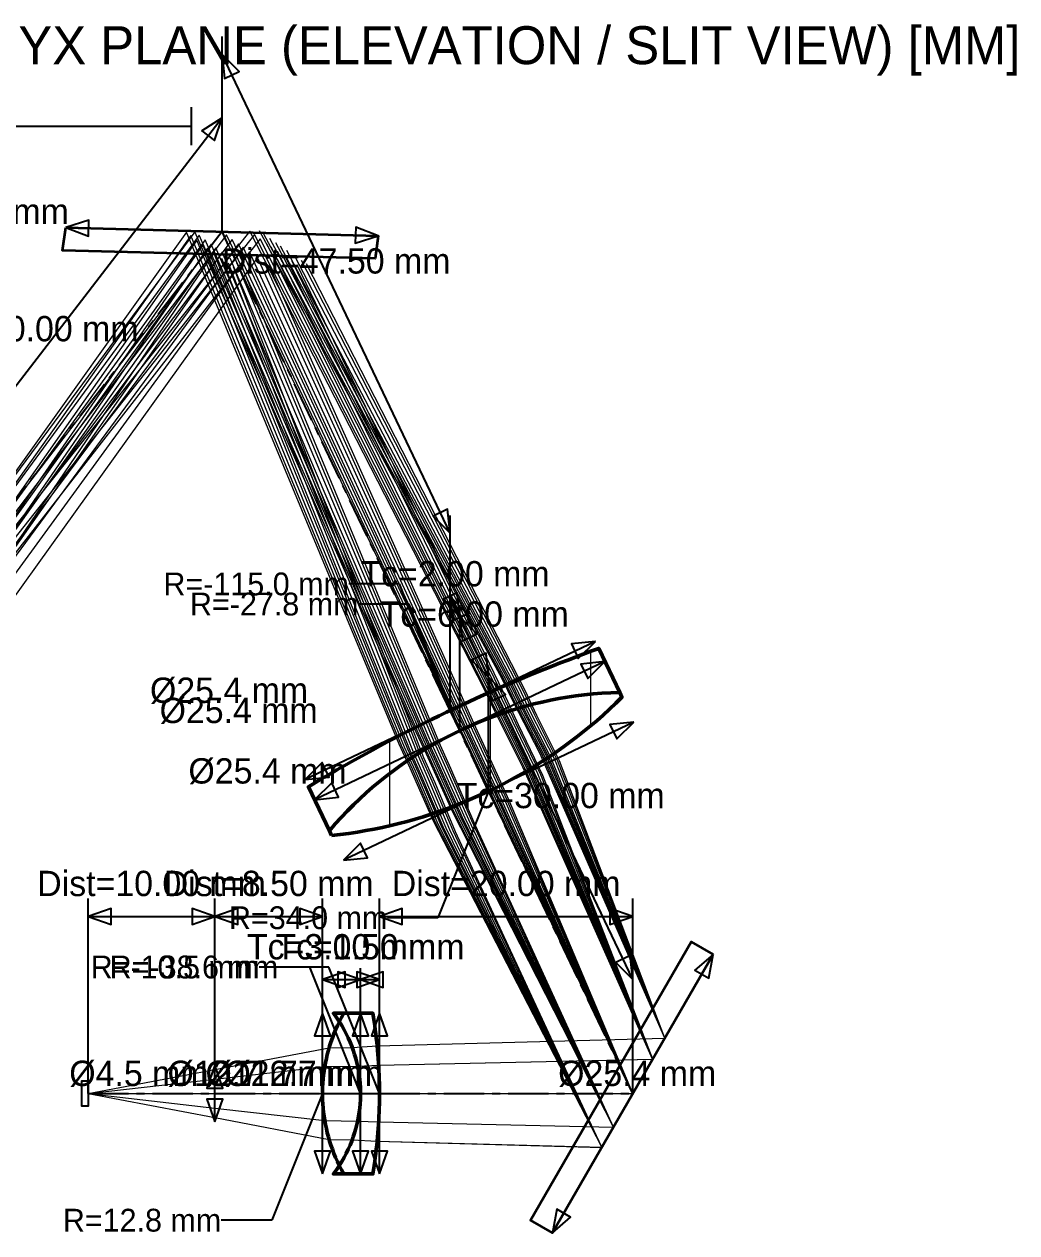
# Model space of a CAD drawing. Header units: metres. Extents: x -52 to 124, y -172 to 128.
# Drawn here: x -5.1 to 73.3, y -71 to 24.5 of the extents above; entities that cross this region are included whole.
import ezdxf
from ezdxf.enums import TextEntityAlignment as Align

# ---------------------------------------------------------------- set-up
doc = ezdxf.new("R2010")
doc.units = ezdxf.units.M
doc.linetypes.add('CENTER', pattern=[5.08, 3.175, -0.635, 0.635, -0.635])
for name, color, linetype, lineweight in [('ANNOTATIONS', 3, 'CONTINUOUS', 25), ('DIMENSIONS_LINEAR', 4, 'CONTINUOUS', 25), ('DIMENSIONS_RADIAL', 6, 'CONTINUOUS', 25), ('OPTICAL_AXIS', 1, 'CENTER', 25), ('OPTICS_COMPONENTS', 2, 'CONTINUOUS', 35), ('OPTICS_HATCH', 8, 'CONTINUOUS', 13), ('OPTICS_LENSES', 7, 'CONTINUOUS', 50), ('RAYS_785NM', 1, 'CONTINUOUS', 18), ('RAYS_850NM', 3, 'CONTINUOUS', 18), ('RAYS_900NM', 5, 'CONTINUOUS', 18)]:
    doc.layers.add(name, color=color, linetype=linetype, lineweight=lineweight)
doc.styles.add('OpenSansCondensed-Light', font='OpenSansCondensed-Light.ttf')
doc.dimstyles.new('EZDXF', dxfattribs={"dimtxt": 0.25, "dimasz": 0.175, "dimexe": 0.375, "dimexo": 0.125, "dimgap": 0.1, "dimtad": 1, "dimlfac": 100, "dimzin": 12, "dimdsep": 46, "dimtxsty": 'OpenSansCondensed-Light', "dimblk": 'ARCHTICK', "dimcen": 2.5, "dimazin": 3, "dimtfac": 0.5, "dimtmove": 2, "dimatfit": 3})

# ---------------------------------------------------------------- blocks, each defined once
blk = doc.blocks.new('_ARCHTICK')
at = {"color": 0, "linetype": 'BYBLOCK', "const_width": 0.15}
blk.add_lwpolyline([(-0.5, -0.5), (0.5, 0.5)], dxfattribs=at)

msp = doc.modelspace()

# ---------------------------------------------------------------- hatches: boundary and pattern name
at = {"layer": 'OPTICS_HATCH'}
h = msp.add_hatch(dxfattribs=at)
h.set_pattern_fill('ANSI31', scale=2.5, angle=45)
h.paths.add_polyline_path([(19.042, -39.237), (19.507, -38.699), (19.98, -38.178), (20.461, -37.673), (20.949, -37.183), (21.444, -36.708), (21.946, -36.248), (22.455, -35.802), (22.971, -35.37), (23.493, -34.951), (24.021, -34.546), (24.556, -34.154), (25.097, -33.775), (25.643, -33.409), (26.196, -33.055), (26.755, -32.714), (27.32, -32.385), (27.89, -32.068), (28.467, -31.764), (29.049, -31.472), (29.637, -31.192), (30.231, -30.924), (30.83, -30.668), (31.436, -30.424), (32.047, -30.193), (32.664, -29.974), (33.287, -29.768), (33.916, -29.574), (34.551, -29.393), (35.193, -29.224), (35.84, -29.069), (36.494, -28.928), (37.154, -28.799), (37.821, -28.685), (38.495, -28.585), (39.176, -28.5), (39.864, -28.429), (40.559, -28.375), (41.262, -28.336), (41.973, -28.313), (40.316, -24.836), (40.316, -24.836), (39.701, -25.06), (39.088, -25.287), (38.476, -25.516), (37.866, -25.749), (37.257, -25.985), (36.649, -26.224), (36.043, -26.466), (35.438, -26.711), (34.834, -26.958), (34.233, -27.209), (33.632, -27.463), (33.033, -27.719), (32.435, -27.979), (31.839, -28.241), (31.244, -28.507), (30.65, -28.775), (30.058, -29.046), (29.467, -29.321), (28.878, -29.598), (28.29, -29.878), (27.703, -30.161), (27.118, -30.447), (26.534, -30.736), (25.952, -31.028), (25.371, -31.322), (24.791, -31.62), (24.213, -31.921), (23.636, -32.224), (23.061, -32.531), (22.487, -32.84), (21.914, -33.153), (21.343, -33.468), (20.774, -33.787), (20.205, -34.108), (19.638, -34.432), (19.073, -34.76), (18.509, -35.09), (17.946, -35.423), (17.385, -35.759), (19.042, -39.237)])
h = msp.add_hatch(dxfattribs=at)
h.set_pattern_fill('ANSI31', scale=2.5, angle=45)
h.paths.add_polyline_path([(19.219, -39.61), (19.904, -39.533), (20.583, -39.443), (21.256, -39.342), (21.923, -39.229), (22.585, -39.104), (23.242, -38.969), (23.894, -38.822), (24.54, -38.664), (25.181, -38.496), (25.817, -38.317), (26.449, -38.128), (27.075, -37.928), (27.696, -37.718), (28.313, -37.498), (28.925, -37.268), (29.532, -37.028), (30.134, -36.778), (30.731, -36.517), (31.324, -36.247), (31.912, -35.967), (32.495, -35.677), (33.074, -35.377), (33.647, -35.067), (34.216, -34.747), (34.781, -34.417), (35.34, -34.077), (35.895, -33.727), (36.444, -33.366), (36.989, -32.995), (37.529, -32.614), (38.063, -32.222), (38.593, -31.82), (39.117, -31.406), (39.637, -30.982), (40.151, -30.546), (40.659, -30.099), (41.162, -29.64), (41.659, -29.169), (42.15, -28.687), (41.973, -28.313), (41.973, -28.313), (41.262, -28.336), (40.559, -28.375), (39.864, -28.429), (39.176, -28.5), (38.495, -28.585), (37.821, -28.685), (37.154, -28.799), (36.494, -28.928), (35.84, -29.069), (35.193, -29.224), (34.551, -29.393), (33.916, -29.574), (33.287, -29.768), (32.664, -29.974), (32.047, -30.193), (31.436, -30.424), (30.83, -30.668), (30.231, -30.924), (29.637, -31.192), (29.049, -31.472), (28.467, -31.764), (27.89, -32.068), (27.32, -32.385), (26.755, -32.714), (26.196, -33.055), (25.643, -33.409), (25.097, -33.775), (24.556, -34.154), (24.021, -34.546), (23.493, -34.951), (22.971, -35.37), (22.455, -35.802), (21.946, -36.248), (21.444, -36.708), (20.949, -37.183), (20.461, -37.673), (19.98, -38.178), (19.507, -38.699), (19.042, -39.237), (19.219, -39.61)])
h = msp.add_hatch(dxfattribs=at)
h.set_pattern_fill('ANSI31', scale=2.5, angle=45)
h.paths.add_polyline_path([(20.186, -53.65), (20.006, -53.976), (19.839, -54.301), (19.682, -54.627), (19.537, -54.953), (19.403, -55.278), (19.279, -55.604), (19.164, -55.929), (19.06, -56.255), (18.965, -56.581), (18.879, -56.906), (18.803, -57.232), (18.735, -57.558), (18.676, -57.883), (18.626, -58.209), (18.584, -58.535), (18.551, -58.86), (18.526, -59.186), (18.509, -59.512), (18.501, -59.837), (18.501, -60.163), (18.509, -60.488), (18.526, -60.814), (18.551, -61.14), (18.584, -61.465), (18.626, -61.791), (18.676, -62.117), (18.735, -62.442), (18.803, -62.768), (18.879, -63.094), (18.965, -63.419), (19.06, -63.745), (19.164, -64.071), (19.279, -64.396), (19.403, -64.722), (19.537, -65.047), (19.682, -65.373), (19.839, -65.699), (20.006, -66.024), (20.186, -66.35), (19.362, -66.35), (19.362, -66.35), (19.6, -66.024), (19.819, -65.699), (20.021, -65.373), (20.207, -65.047), (20.378, -64.722), (20.535, -64.396), (20.679, -64.071), (20.809, -63.745), (20.928, -63.419), (21.034, -63.094), (21.129, -62.768), (21.212, -62.442), (21.284, -62.117), (21.346, -61.791), (21.397, -61.465), (21.438, -61.14), (21.468, -60.814), (21.489, -60.488), (21.499, -60.163), (21.499, -59.837), (21.489, -59.512), (21.468, -59.186), (21.438, -58.86), (21.397, -58.535), (21.346, -58.209), (21.284, -57.883), (21.212, -57.558), (21.129, -57.232), (21.034, -56.906), (20.928, -56.581), (20.809, -56.255), (20.679, -55.929), (20.535, -55.604), (20.378, -55.278), (20.207, -54.953), (20.021, -54.627), (19.819, -54.301), (19.6, -53.976), (19.362, -53.65), (20.186, -53.65)])
h = msp.add_hatch(dxfattribs=at)
h.set_pattern_fill('ANSI31', scale=2.5, angle=45)
h.paths.add_polyline_path([(19.362, -53.65), (19.6, -53.976), (19.819, -54.301), (20.021, -54.627), (20.207, -54.953), (20.378, -55.278), (20.535, -55.604), (20.679, -55.929), (20.809, -56.255), (20.928, -56.581), (21.034, -56.906), (21.129, -57.232), (21.212, -57.558), (21.284, -57.883), (21.346, -58.209), (21.397, -58.535), (21.438, -58.86), (21.468, -59.186), (21.489, -59.512), (21.499, -59.837), (21.499, -60.163), (21.489, -60.488), (21.468, -60.814), (21.438, -61.14), (21.397, -61.465), (21.346, -61.791), (21.284, -62.117), (21.212, -62.442), (21.129, -62.768), (21.034, -63.094), (20.928, -63.419), (20.809, -63.745), (20.679, -64.071), (20.535, -64.396), (20.378, -64.722), (20.207, -65.047), (20.021, -65.373), (19.819, -65.699), (19.6, -66.024), (19.362, -66.35), (22.474, -66.35), (22.474, -66.35), (22.527, -66.024), (22.577, -65.699), (22.624, -65.373), (22.669, -65.047), (22.71, -64.722), (22.749, -64.396), (22.785, -64.071), (22.818, -63.745), (22.848, -63.419), (22.876, -63.094), (22.901, -62.768), (22.923, -62.442), (22.942, -62.117), (22.958, -61.791), (22.972, -61.465), (22.983, -61.14), (22.991, -60.814), (22.997, -60.488), (23, -60.163), (23, -59.837), (22.997, -59.512), (22.991, -59.186), (22.983, -58.86), (22.972, -58.535), (22.958, -58.209), (22.942, -57.883), (22.923, -57.558), (22.901, -57.232), (22.876, -56.906), (22.848, -56.581), (22.818, -56.255), (22.785, -55.929), (22.749, -55.604), (22.71, -55.278), (22.669, -54.953), (22.624, -54.627), (22.577, -54.301), (22.527, -53.976), (22.474, -53.65), (19.362, -53.65)])

# ---------------------------------------------------------------- linework, layer by layer
at = {"layer": 'ANNOTATIONS'}
for p, q in [((8.149, 14.918), (8.149, 17.918)), ((-41.851, 16.418), (8.149, 16.418))]:
    msp.add_line(p, q, dxfattribs=at)
msp.add_lwpolyline([(0, -59), (0, -61), (-0.5, -61), (-0.5, -59)], close=True, dxfattribs=at)
at = {"layer": 'DIMENSIONS_LINEAR'}
for p, q in [((10.563, 8.091), (10.563, 23.491)), ((28.584, -15.737), (10.563, 22.091)), ((10.563, 8.091), (10.563, 17.991)), ((10.563, 17.091), (-19.045, -21.441)), ((22.901, 7.764), (-1.775, 8.418)), ((28.584, -29.737), (28.584, -14.337)), ((28.584, -29.737), (28.584, -19.837)), ((29.342, -22.33), (28.584, -20.737)), ((29.342, -31.33), (29.342, -21.43)), ((29.342, -31.33), (29.342, -21.43)), ((31.619, -27.108), (29.342, -22.33)), ((40.049, -24.275), (17.118, -35.199)), ((40.808, -25.868), (17.877, -36.792)), ((31.619, -36.108), (31.619, -26.208)), ((31.619, -36.108), (31.619, -26.208)), ((43, -51), (31.619, -27.108)), ((43.084, -30.647), (20.153, -41.57)), ((0, -60), (0, -44.6)), ((10, -60), (10, -44.6)), ((10, -60), (10, -44.6)), ((18.5, -60), (18.5, -44.6)), ((23, -60), (23, -44.6)), ((43, -60), (43, -44.6)), ((0, -46), (10, -46)), ((10, -46), (18.5, -46)), ((23, -46), (43, -46)), ((36.65, -70.999), (49.35, -49.001)), ((18.5, -60), (18.5, -50.1)), ((21.5, -60), (21.5, -50.1)), ((21.5, -60), (21.5, -50.1)), ((23, -60), (23, -50.1)), ((43, -60), (43, -50.1)), ((18.5, -51), (21.5, -51)), ((21.5, -51), (23, -51)), ((18.5, -66.35), (18.5, -53.65)), ((21.5, -66.35), (21.5, -53.65)), ((23, -66.35), (23, -53.65)), ((10, -62.236), (10, -57.764))]:
    msp.add_line(p, q, dxfattribs=at)
for points in [[(10.563, 22.091), (10.768, 20.195), (11.906, 20.737)], [(10.563, 17.091), (8.967, 16.048), (9.966, 15.28)], [(-1.775, 8.418), (0.007, 7.74), (0.041, 9)], [(22.901, 7.764), (21.119, 8.442), (21.085, 7.182)], [(28.584, -15.737), (28.378, -13.841), (27.241, -14.383)], [(29.342, -22.33), (29.137, -20.434), (27.999, -20.976)], [(28.584, -20.737), (28.789, -22.633), (29.926, -22.091)], [(29.342, -22.33), (29.548, -24.226), (30.685, -23.684)], [(40.049, -24.275), (38.153, -24.481), (38.695, -25.618)], [(31.619, -27.108), (31.413, -25.212), (30.276, -25.754)], [(40.808, -25.868), (38.912, -26.074), (39.454, -27.211)], [(31.619, -27.108), (31.824, -29.004), (32.961, -28.463)], [(43.084, -30.647), (41.188, -30.852), (41.73, -31.989)], [(17.118, -35.199), (19.014, -34.994), (18.472, -33.856)], [(17.877, -36.792), (19.773, -36.587), (19.231, -35.449)], [(20.153, -41.57), (22.049, -41.365), (21.507, -40.227)], [(0, -46), (1.8, -46.63), (1.8, -45.37)], [(10, -46), (8.2, -45.37), (8.2, -46.63)], [(10, -46), (11.8, -46.63), (11.8, -45.37)], [(18.5, -46), (16.7, -45.37), (16.7, -46.63)], [(23, -46), (24.8, -46.63), (24.8, -45.37)], [(43, -46), (41.2, -45.37), (41.2, -46.63)], [(43, -51), (42.795, -49.104), (41.657, -49.646)], [(49.35, -49.001), (47.904, -50.245), (48.996, -50.875)], [(18.5, -51), (20.3, -51.63), (20.3, -50.37)], [(21.5, -51), (19.7, -50.37), (19.7, -51.63)], [(23, -51), (21.2, -50.37), (21.2, -51.63)], [(21.5, -51), (23.3, -51.63), (23.3, -50.37)], [(18.5, -53.65), (17.87, -55.45), (19.13, -55.45)], [(21.5, -53.65), (20.87, -55.45), (22.13, -55.45)], [(23, -53.65), (22.37, -55.45), (23.63, -55.45)], [(10, -57.764), (9.37, -59.564), (10.63, -59.564)], [(10, -62.236), (10.63, -60.436), (9.37, -60.436)], [(18.5, -66.35), (19.13, -64.55), (17.87, -64.55)], [(21.5, -66.35), (22.13, -64.55), (20.87, -64.55)], [(23, -66.35), (23.63, -64.55), (22.37, -64.55)], [(36.65, -70.999), (38.096, -69.755), (37.004, -69.125)]]:
    msp.add_lwpolyline(points, close=True, dxfattribs=at)
at = {"layer": 'OPTICAL_AXIS'}
for p, q in [((10.563, 8.091), (-19.045, -30.441)), ((28.584, -29.737), (10.563, 8.091)), ((29.342, -31.33), (28.584, -29.737)), ((31.619, -36.108), (29.342, -31.33)), ((43, -60), (31.619, -36.108)), ((0, -60), (10, -60)), ((10, -60), (18.5, -60)), ((18.5, -60), (21.5, -60)), ((21.5, -60), (23, -60)), ((23, -60), (43, -60))]:
    msp.add_line(p, q, dxfattribs=at)
at = {"layer": 'OPTICS_COMPONENTS'}
for points in [[(-1.775, 8.418), (22.901, 7.764), (22.656, 5.955), (-2.021, 6.608)], [(49.35, -49.001), (36.65, -70.999), (34.918, -69.999), (47.618, -48.001)]]:
    msp.add_lwpolyline(points, close=True, dxfattribs=at)
at = {"layer": 'OPTICS_LENSES'}
for points in [[(19.042, -39.237), (19.507, -38.699), (19.98, -38.178), (20.461, -37.673), (20.949, -37.183), (21.444, -36.708), (21.946, -36.248), (22.455, -35.802), (22.971, -35.37), (23.493, -34.951), (24.021, -34.546), (24.556, -34.154), (25.097, -33.775), (25.643, -33.409), (26.196, -33.055), (26.755, -32.714), (27.32, -32.385), (27.89, -32.068), (28.467, -31.764), (29.049, -31.472), (29.637, -31.192), (30.231, -30.924), (30.83, -30.668), (31.436, -30.424), (32.047, -30.193), (32.664, -29.974), (33.287, -29.768), (33.916, -29.574), (34.551, -29.393), (35.193, -29.224), (35.84, -29.069), (36.494, -28.928), (37.154, -28.799), (37.821, -28.685), (38.495, -28.585), (39.176, -28.5), (39.864, -28.429), (40.559, -28.375), (41.262, -28.336), (41.973, -28.313), (40.316, -24.836), (40.316, -24.836), (39.701, -25.06), (39.088, -25.287), (38.476, -25.516), (37.866, -25.749), (37.257, -25.985), (36.649, -26.224), (36.043, -26.466), (35.438, -26.711), (34.834, -26.958), (34.233, -27.209), (33.632, -27.463), (33.033, -27.719), (32.435, -27.979), (31.839, -28.241), (31.244, -28.507), (30.65, -28.775), (30.058, -29.046), (29.467, -29.321), (28.878, -29.598), (28.29, -29.878), (27.703, -30.161), (27.118, -30.447), (26.534, -30.736), (25.952, -31.028), (25.371, -31.322), (24.791, -31.62), (24.213, -31.921), (23.636, -32.224), (23.061, -32.531), (22.487, -32.84), (21.914, -33.153), (21.343, -33.468), (20.774, -33.787), (20.205, -34.108), (19.638, -34.432), (19.073, -34.76), (18.509, -35.09), (17.946, -35.423), (17.385, -35.759), (19.042, -39.237)], [(19.219, -39.61), (19.904, -39.533), (20.583, -39.443), (21.256, -39.342), (21.923, -39.229), (22.585, -39.104), (23.242, -38.969), (23.894, -38.822), (24.54, -38.664), (25.181, -38.496), (25.817, -38.317), (26.449, -38.128), (27.075, -37.928), (27.696, -37.718), (28.313, -37.498), (28.925, -37.268), (29.532, -37.028), (30.134, -36.778), (30.731, -36.517), (31.324, -36.247), (31.912, -35.967), (32.495, -35.677), (33.074, -35.377), (33.647, -35.067), (34.216, -34.747), (34.781, -34.417), (35.34, -34.077), (35.895, -33.727), (36.444, -33.366), (36.989, -32.995), (37.529, -32.614), (38.063, -32.222), (38.593, -31.82), (39.117, -31.406), (39.637, -30.982), (40.151, -30.546), (40.659, -30.099), (41.162, -29.64), (41.659, -29.169), (42.15, -28.687), (41.973, -28.313), (41.973, -28.313), (41.262, -28.336), (40.559, -28.375), (39.864, -28.429), (39.176, -28.5), (38.495, -28.585), (37.821, -28.685), (37.154, -28.799), (36.494, -28.928), (35.84, -29.069), (35.193, -29.224), (34.551, -29.393), (33.916, -29.574), (33.287, -29.768), (32.664, -29.974), (32.047, -30.193), (31.436, -30.424), (30.83, -30.668), (30.231, -30.924), (29.637, -31.192), (29.049, -31.472), (28.467, -31.764), (27.89, -32.068), (27.32, -32.385), (26.755, -32.714), (26.196, -33.055), (25.643, -33.409), (25.097, -33.775), (24.556, -34.154), (24.021, -34.546), (23.493, -34.951), (22.971, -35.37), (22.455, -35.802), (21.946, -36.248), (21.444, -36.708), (20.949, -37.183), (20.461, -37.673), (19.98, -38.178), (19.507, -38.699), (19.042, -39.237), (19.219, -39.61)], [(20.186, -53.65), (20.006, -53.976), (19.839, -54.301), (19.682, -54.627), (19.537, -54.953), (19.403, -55.278), (19.279, -55.604), (19.164, -55.929), (19.06, -56.255), (18.965, -56.581), (18.879, -56.906), (18.803, -57.232), (18.735, -57.558), (18.676, -57.883), (18.626, -58.209), (18.584, -58.535), (18.551, -58.86), (18.526, -59.186), (18.509, -59.512), (18.501, -59.837), (18.501, -60.163), (18.509, -60.488), (18.526, -60.814), (18.551, -61.14), (18.584, -61.465), (18.626, -61.791), (18.676, -62.117), (18.735, -62.442), (18.803, -62.768), (18.879, -63.094), (18.965, -63.419), (19.06, -63.745), (19.164, -64.071), (19.279, -64.396), (19.403, -64.722), (19.537, -65.047), (19.682, -65.373), (19.839, -65.699), (20.006, -66.024), (20.186, -66.35), (19.362, -66.35), (19.362, -66.35), (19.6, -66.024), (19.819, -65.699), (20.021, -65.373), (20.207, -65.047), (20.378, -64.722), (20.535, -64.396), (20.679, -64.071), (20.809, -63.745), (20.928, -63.419), (21.034, -63.094), (21.129, -62.768), (21.212, -62.442), (21.284, -62.117), (21.346, -61.791), (21.397, -61.465), (21.438, -61.14), (21.468, -60.814), (21.489, -60.488), (21.499, -60.163), (21.499, -59.837), (21.489, -59.512), (21.468, -59.186), (21.438, -58.86), (21.397, -58.535), (21.346, -58.209), (21.284, -57.883), (21.212, -57.558), (21.129, -57.232), (21.034, -56.906), (20.928, -56.581), (20.809, -56.255), (20.679, -55.929), (20.535, -55.604), (20.378, -55.278), (20.207, -54.953), (20.021, -54.627), (19.819, -54.301), (19.6, -53.976), (19.362, -53.65), (20.186, -53.65)], [(19.362, -53.65), (19.6, -53.976), (19.819, -54.301), (20.021, -54.627), (20.207, -54.953), (20.378, -55.278), (20.535, -55.604), (20.679, -55.929), (20.809, -56.255), (20.928, -56.581), (21.034, -56.906), (21.129, -57.232), (21.212, -57.558), (21.284, -57.883), (21.346, -58.209), (21.397, -58.535), (21.438, -58.86), (21.468, -59.186), (21.489, -59.512), (21.499, -59.837), (21.499, -60.163), (21.489, -60.488), (21.468, -60.814), (21.438, -61.14), (21.397, -61.465), (21.346, -61.791), (21.284, -62.117), (21.212, -62.442), (21.129, -62.768), (21.034, -63.094), (20.928, -63.419), (20.809, -63.745), (20.679, -64.071), (20.535, -64.396), (20.378, -64.722), (20.207, -65.047), (20.021, -65.373), (19.819, -65.699), (19.6, -66.024), (19.362, -66.35), (22.474, -66.35), (22.474, -66.35), (22.527, -66.024), (22.577, -65.699), (22.624, -65.373), (22.669, -65.047), (22.71, -64.722), (22.749, -64.396), (22.785, -64.071), (22.818, -63.745), (22.848, -63.419), (22.876, -63.094), (22.901, -62.768), (22.923, -62.442), (22.942, -62.117), (22.958, -61.791), (22.972, -61.465), (22.983, -61.14), (22.991, -60.814), (22.997, -60.488), (23, -60.163), (23, -59.837), (22.997, -59.512), (22.991, -59.186), (22.983, -58.86), (22.972, -58.535), (22.958, -58.209), (22.942, -57.883), (22.923, -57.558), (22.901, -57.232), (22.876, -56.906), (22.848, -56.581), (22.818, -56.255), (22.785, -55.929), (22.749, -55.604), (22.71, -55.278), (22.669, -54.953), (22.624, -54.627), (22.577, -54.301), (22.527, -53.976), (22.474, -53.65), (19.362, -53.65)]]:
    msp.add_lwpolyline(points, close=True, dxfattribs=at)
at = {"layer": 'RAYS_785NM'}
for p, q in [((8.423, 8.072), (-19.687, -29.931)), ((7.769, 8.046), (-19.436, -30.008)), ((10.563, 8.091), (-19.045, -30.441)), ((12.771, 8.115), (-18.387, -30.979)), ((24.56, -32.399), (7.769, 8.046)), ((25.903, -31.459), (8.423, 8.072)), ((28.584, -29.737), (10.563, 8.091)), ((31.295, -28.086), (12.771, 8.115)), ((32.677, -27.236), (13.511, 8.15)), ((9.706, 7.089), (-18.216, -31.837)), ((9.046, 7.058), (-17.979, -31.892)), ((11.858, 7.12), (-17.55, -32.4)), ((25.229, -32.785), (9.046, 7.058)), ((26.557, -31.833), (9.706, 7.089)), ((29.221, -30.095), (11.858, 7.12)), ((31.919, -28.427), (14.07, 7.159)), ((33.291, -27.569), (14.812, 7.203)), ((13.365, 6.046), (-15.881, -34.724)), ((26.019, -33.22), (10.544, 5.964)), ((27.331, -32.254), (11.208, 6.001)), ((29.981, -30.495), (13.365, 6.046)), ((32.669, -28.809), (15.576, 6.101)), ((34.029, -27.939), (16.315, 6.153)), ((33.582, -29.082), (32.677, -27.236)), ((34.188, -29.429), (33.291, -27.569)), ((32.114, -29.787), (31.295, -28.086)), ((32.731, -30.142), (31.919, -28.427)), ((34.936, -29.857), (34.029, -27.939)), ((33.491, -30.582), (32.669, -28.809)), ((35.672, -33.096), (33.582, -29.082)), ((36.21, -33.364), (34.188, -29.429)), ((29.342, -31.33), (28.584, -29.737)), ((29.971, -31.695), (29.221, -30.095)), ((30.739, -32.147), (29.981, -30.495)), ((34.331, -34.218), (32.114, -29.787)), ((34.88, -34.496), (32.731, -30.142)), ((36.834, -33.609), (34.936, -29.857)), ((26.712, -33.175), (25.903, -31.459)), ((31.619, -36.108), (29.342, -31.33)), ((35.517, -34.753), (33.491, -30.582)), ((25.429, -34.281), (24.56, -32.399)), ((27.354, -33.552), (26.557, -31.833)), ((28.133, -34.019), (27.331, -32.254)), ((32.187, -36.41), (29.971, -31.695)), ((32.84, -36.695), (30.739, -32.147)), ((26.084, -34.667), (25.229, -32.785)), ((26.878, -35.15), (26.019, -33.22)), ((28.774, -37.729), (26.712, -33.175)), ((45.526, -55.625), (35.672, -33.096)), ((45.527, -55.623), (36.21, -33.364)), ((27.257, -38.491), (25.429, -34.281)), ((29.367, -38.057), (27.354, -33.552)), ((30.044, -38.369), (28.133, -34.019)), ((44.57, -57.28), (34.331, -34.218)), ((45.529, -55.62), (36.834, -33.609)), ((27.868, -38.832), (26.084, -34.667)), ((28.565, -39.158), (26.878, -35.15)), ((44.571, -57.279), (34.88, -34.496)), ((44.572, -57.277), (35.517, -34.753)), ((43, -60), (31.619, -36.108)), ((43, -60), (32.187, -36.41)), ((43, -60), (32.84, -36.695)), ((41.47, -62.65), (28.774, -37.729)), ((41.469, -62.652), (29.367, -38.057)), ((40.552, -64.241), (27.257, -38.491)), ((40.551, -64.242), (27.868, -38.832)), ((41.468, -62.653), (30.044, -38.369)), ((40.549, -64.245), (28.565, -39.158)), ((20.844, -56.347), (22.816, -56.237)), ((20.844, -56.347), (22.816, -56.237)), ((20.844, -56.347), (22.816, -56.238)), ((22.816, -56.237), (45.529, -55.62)), ((22.816, -56.237), (45.527, -55.623)), ((22.816, -56.238), (45.526, -55.625)), ((10, -58.099), (19.021, -56.385)), ((10, -58.099), (19.021, -56.385)), ((10, -58.099), (19.021, -56.385)), ((19.021, -56.385), (20.844, -56.347)), ((19.021, -56.385), (20.844, -56.347)), ((19.021, -56.385), (20.844, -56.347)), ((22.935, -57.763), (44.572, -57.277)), ((22.935, -57.764), (44.571, -57.279)), ((22.935, -57.764), (44.57, -57.28)), ((0, -60), (10, -58.099)), ((0, -60), (10, -58.099)), ((0, -60), (10, -58.099)), ((10, -58.86), (18.678, -57.87)), ((10, -58.86), (18.678, -57.87)), ((10, -58.86), (18.678, -57.87)), ((18.678, -57.87), (21.272, -57.825)), ((18.678, -57.87), (21.272, -57.825)), ((18.678, -57.87), (21.272, -57.825)), ((21.272, -57.825), (22.935, -57.763)), ((21.272, -57.825), (22.935, -57.764)), ((21.272, -57.825), (22.935, -57.764)), ((0, -60), (10, -58.86)), ((0, -60), (10, -58.86)), ((0, -60), (10, -58.86)), ((0, -60), (10, -61.901)), ((0, -60), (10, -61.14)), ((0, -60), (10, -60)), ((0, -60), (10, -61.901)), ((0, -60), (10, -61.14)), ((0, -60), (10, -60)), ((0, -60), (10, -61.901)), ((0, -60), (10, -61.14)), ((0, -60), (10, -60)), ((10, -60), (18.5, -60)), ((10, -60), (18.5, -60)), ((10, -60), (18.5, -60)), ((18.5, -60), (21.5, -60)), ((18.5, -60), (21.5, -60)), ((18.5, -60), (21.5, -60)), ((21.5, -60), (23, -60)), ((21.5, -60), (23, -60)), ((21.5, -60), (23, -60)), ((23, -60), (43, -60)), ((23, -60), (43, -60)), ((23, -60), (43, -60)), ((10, -61.14), (18.678, -62.13)), ((10, -61.14), (18.678, -62.13)), ((10, -61.14), (18.678, -62.13)), ((10, -61.901), (19.021, -63.615)), ((10, -61.901), (19.021, -63.615)), ((10, -61.901), (19.021, -63.615)), ((18.678, -62.13), (21.272, -62.175)), ((18.678, -62.13), (21.272, -62.175)), ((18.678, -62.13), (21.272, -62.175)), ((21.272, -62.175), (22.935, -62.236)), ((21.272, -62.175), (22.935, -62.236)), ((21.272, -62.175), (22.935, -62.237)), ((22.935, -62.236), (41.47, -62.65)), ((22.935, -62.236), (41.469, -62.652)), ((22.935, -62.237), (41.468, -62.653)), ((19.021, -63.615), (20.844, -63.653)), ((19.021, -63.615), (20.844, -63.653)), ((19.021, -63.615), (20.844, -63.653)), ((20.844, -63.653), (22.816, -63.762)), ((20.844, -63.653), (22.816, -63.763)), ((20.844, -63.653), (22.816, -63.763)), ((22.816, -63.762), (40.552, -64.241)), ((22.816, -63.763), (40.551, -64.242)), ((22.816, -63.763), (40.549, -64.245))]:
    msp.add_line(p, q, dxfattribs=at)
at = {"layer": 'RAYS_850NM'}
for p, q in [((8.764, 7.805), (-19.291, -30.435)), ((8.108, 7.778), (-19.044, -30.506)), ((10.908, 7.828), (-18.64, -30.959)), ((13.118, 7.856), (-17.978, -31.509)), ((24.737, -32.503), (8.108, 7.778)), ((26.077, -31.56), (8.764, 7.805)), ((28.752, -29.834), (10.908, 7.828)), ((31.46, -28.178), (13.118, 7.856)), ((32.839, -27.326), (13.858, 7.893)), ((10.072, 6.818), (-17.807, -32.385)), ((9.41, 6.785), (-17.573, -32.434)), ((12.225, 6.853), (-17.136, -32.962)), ((25.42, -32.892), (9.41, 6.785)), ((26.744, -31.937), (10.072, 6.818)), ((29.404, -30.193), (12.225, 6.853)), ((32.1, -28.522), (14.438, 6.896)), ((33.468, -27.66), (15.179, 6.942)), ((32.937, -28.938), (16.099, 5.744)), ((34.293, -28.065), (16.836, 5.8)), ((26.298, -33.368), (11.068, 5.597)), ((27.606, -32.398), (11.733, 5.636)), ((30.251, -30.631), (13.89, 5.684)), ((33.741, -29.173), (32.839, -27.326)), ((34.366, -29.53), (33.468, -27.66)), ((32.275, -29.88), (31.46, -28.178)), ((32.912, -30.247), (32.1, -28.522)), ((35.208, -30.013), (34.293, -28.065)), ((33.767, -30.742), (32.937, -28.938)), ((35.816, -33.173), (33.741, -29.173)), ((36.362, -33.43), (34.366, -29.53)), ((29.507, -31.426), (28.752, -29.834)), ((30.154, -31.803), (29.404, -30.193)), ((34.478, -34.298), (32.275, -29.88)), ((35.035, -34.565), (32.912, -30.247)), ((37.053, -33.679), (35.208, -30.013)), ((31.771, -36.195), (29.507, -31.426)), ((31.017, -32.312), (30.251, -30.631)), ((35.74, -34.827), (33.767, -30.742)), ((26.881, -33.274), (26.077, -31.56)), ((27.54, -33.663), (26.744, -31.937)), ((28.414, -34.19), (27.606, -32.398)), ((32.346, -36.486), (30.154, -31.803)), ((33.068, -36.778), (31.017, -32.312)), ((25.602, -34.381), (24.737, -32.503)), ((26.275, -34.781), (25.42, -32.892)), ((27.164, -35.327), (26.298, -33.368)), ((28.934, -37.822), (26.881, -33.274)), ((45.526, -55.625), (35.816, -33.173)), ((29.533, -38.139), (27.54, -33.663)), ((30.279, -38.462), (28.414, -34.19)), ((44.57, -57.28), (34.478, -34.298)), ((45.527, -55.622), (36.362, -33.43)), ((45.529, -55.619), (37.053, -33.679)), ((27.421, -38.588), (25.602, -34.381)), ((28.039, -38.918), (26.275, -34.781)), ((44.571, -57.279), (35.035, -34.565)), ((44.572, -57.277), (35.74, -34.827)), ((28.807, -39.255), (27.164, -35.327)), ((43, -60), (31.771, -36.195)), ((43, -60), (32.346, -36.486)), ((43, -60), (33.068, -36.778)), ((41.47, -62.651), (28.934, -37.822)), ((41.469, -62.652), (29.533, -38.139)), ((40.551, -64.241), (27.421, -38.588)), ((40.55, -64.243), (28.039, -38.918)), ((41.468, -62.654), (30.279, -38.462)), ((40.549, -64.245), (28.807, -39.255)), ((20.844, -56.347), (22.816, -56.237)), ((20.844, -56.347), (22.816, -56.237)), ((20.844, -56.346), (22.816, -56.237)), ((22.816, -56.237), (45.529, -55.619)), ((22.816, -56.237), (45.527, -55.622)), ((22.816, -56.237), (45.526, -55.625)), ((10, -58.099), (19.021, -56.385)), ((10, -58.099), (19.021, -56.385)), ((10, -58.099), (19.021, -56.385)), ((19.021, -56.385), (20.844, -56.346)), ((19.021, -56.385), (20.844, -56.347)), ((19.021, -56.385), (20.844, -56.347)), ((22.935, -57.763), (44.572, -57.277)), ((22.935, -57.764), (44.571, -57.279)), ((22.935, -57.764), (44.57, -57.28)), ((0, -60), (10, -58.099)), ((0, -60), (10, -58.099)), ((0, -60), (10, -58.099)), ((10, -58.86), (18.678, -57.87)), ((10, -58.86), (18.678, -57.87)), ((10, -58.86), (18.678, -57.87)), ((18.678, -57.87), (21.272, -57.825)), ((18.678, -57.87), (21.272, -57.825)), ((18.678, -57.87), (21.272, -57.825)), ((21.272, -57.825), (22.935, -57.763)), ((21.272, -57.825), (22.935, -57.764)), ((21.272, -57.825), (22.935, -57.764)), ((0, -60), (10, -58.86)), ((0, -60), (10, -58.86)), ((0, -60), (10, -58.86)), ((0, -60), (10, -61.901)), ((0, -60), (10, -61.14)), ((0, -60), (10, -60)), ((0, -60), (10, -61.901)), ((0, -60), (10, -61.14)), ((0, -60), (10, -60)), ((0, -60), (10, -61.901)), ((0, -60), (10, -61.14)), ((0, -60), (10, -60)), ((10, -60), (18.5, -60)), ((10, -60), (18.5, -60)), ((10, -60), (18.5, -60)), ((18.5, -60), (21.5, -60)), ((18.5, -60), (21.5, -60)), ((18.5, -60), (21.5, -60)), ((21.5, -60), (23, -60)), ((21.5, -60), (23, -60)), ((21.5, -60), (23, -60)), ((23, -60), (43, -60)), ((23, -60), (43, -60)), ((23, -60), (43, -60)), ((10, -61.14), (18.678, -62.13)), ((10, -61.14), (18.678, -62.13)), ((10, -61.14), (18.678, -62.13)), ((10, -61.901), (19.021, -63.615)), ((10, -61.901), (19.021, -63.615)), ((10, -61.901), (19.021, -63.615)), ((18.678, -62.13), (21.272, -62.175)), ((18.678, -62.13), (21.272, -62.175)), ((18.678, -62.13), (21.272, -62.175)), ((21.272, -62.175), (22.935, -62.236)), ((21.272, -62.175), (22.935, -62.236)), ((21.272, -62.175), (22.935, -62.237)), ((22.935, -62.236), (41.47, -62.651)), ((22.935, -62.236), (41.469, -62.652)), ((22.935, -62.237), (41.468, -62.654)), ((19.021, -63.615), (20.844, -63.653)), ((19.021, -63.615), (20.844, -63.653)), ((19.021, -63.615), (20.844, -63.654)), ((20.844, -63.653), (22.816, -63.763)), ((20.844, -63.653), (22.816, -63.763)), ((20.844, -63.654), (22.816, -63.763)), ((22.816, -63.763), (40.551, -64.241)), ((22.816, -63.763), (40.55, -64.243)), ((22.816, -63.763), (40.549, -64.245))]:
    msp.add_line(p, q, dxfattribs=at)
at = {"layer": 'RAYS_900NM'}
for p, q in [((9.229, 7.448), (-18.756, -31.125)), ((8.571, 7.419), (-18.515, -31.188)), ((11.377, 7.475), (-18.097, -31.669)), ((13.589, 7.509), (-17.431, -32.234)), ((24.98, -32.643), (8.571, 7.419)), ((26.314, -31.696), (9.229, 7.448)), ((28.983, -29.964), (11.377, 7.475)), ((31.686, -28.302), (13.589, 7.509)), ((33.061, -27.447), (14.33, 7.549)), ((10.57, 6.456), (-17.255, -33.135)), ((9.906, 6.421), (-17.024, -33.176)), ((12.724, 6.495), (-16.581, -33.731)), ((25.681, -33.036), (9.906, 6.421)), ((27, -32.077), (10.57, 6.456)), ((29.655, -30.326), (12.724, 6.495)), ((32.347, -28.648), (14.937, 6.544)), ((33.712, -27.783), (15.678, 6.592)), ((26.514, -33.482), (11.47, 5.32)), ((27.817, -32.507), (12.135, 5.361)), ((30.46, -30.735), (14.291, 5.413)), ((33.144, -29.037), (16.498, 5.476)), ((34.498, -28.16), (17.234, 5.533)), ((33.96, -29.298), (33.061, -27.447)), ((32.499, -30.008), (31.686, -28.302)), ((34.612, -29.672), (33.712, -27.783)), ((35.421, -30.135), (34.498, -28.16)), ((33.163, -30.391), (32.347, -28.648)), ((33.982, -30.867), (33.144, -29.037)), ((36.011, -33.271), (33.96, -29.298)), ((29.735, -31.558), (28.983, -29.964)), ((30.408, -31.952), (29.655, -30.326)), ((34.677, -34.399), (32.499, -30.008)), ((35.246, -34.652), (33.163, -30.391)), ((36.568, -33.513), (34.612, -29.672)), ((37.221, -33.727), (35.421, -30.135)), ((31.233, -32.441), (30.46, -30.735)), ((35.911, -34.878), (33.982, -30.867)), ((27.113, -33.41), (26.314, -31.696)), ((27.797, -33.817), (27, -32.077)), ((31.977, -36.305), (29.735, -31.558)), ((32.563, -36.582), (30.408, -31.952)), ((33.243, -36.837), (31.233, -32.441)), ((25.839, -34.521), (24.98, -32.643)), ((26.537, -34.94), (25.681, -33.036)), ((29.149, -37.942), (27.113, -33.41)), ((28.632, -34.324), (27.817, -32.507)), ((45.527, -55.624), (36.011, -33.271)), ((27.385, -35.465), (26.514, -33.482)), ((29.757, -38.245), (27.797, -33.817)), ((30.458, -38.528), (28.632, -34.324)), ((45.528, -55.621), (36.568, -33.513)), ((45.53, -55.618), (37.221, -33.727)), ((27.643, -38.713), (25.839, -34.521)), ((28.27, -39.028), (26.537, -34.94)), ((44.571, -57.279), (34.677, -34.399)), ((44.572, -57.278), (35.246, -34.652)), ((44.573, -57.276), (35.911, -34.878)), ((28.991, -39.324), (27.385, -35.465)), ((43, -60), (31.977, -36.305)), ((43, -60), (32.563, -36.582)), ((43, -60), (33.243, -36.837)), ((41.469, -62.651), (29.149, -37.942)), ((40.551, -64.242), (27.643, -38.713)), ((40.55, -64.244), (28.27, -39.028)), ((41.469, -62.652), (29.757, -38.245)), ((41.468, -62.654), (30.458, -38.528)), ((40.549, -64.246), (28.991, -39.324)), ((20.844, -56.347), (22.816, -56.237)), ((20.844, -56.347), (22.816, -56.237)), ((20.844, -56.346), (22.816, -56.237)), ((22.816, -56.237), (45.53, -55.618)), ((22.816, -56.237), (45.528, -55.621)), ((22.816, -56.237), (45.527, -55.624)), ((10, -58.099), (19.021, -56.385)), ((10, -58.099), (19.021, -56.385)), ((10, -58.099), (19.021, -56.385)), ((19.021, -56.385), (20.844, -56.346)), ((19.021, -56.385), (20.844, -56.347)), ((19.021, -56.385), (20.844, -56.347)), ((22.935, -57.763), (44.573, -57.276)), ((22.935, -57.764), (44.572, -57.278)), ((22.935, -57.764), (44.571, -57.279)), ((0, -60), (10, -58.099)), ((0, -60), (10, -58.099)), ((0, -60), (10, -58.099)), ((10, -58.86), (18.678, -57.87)), ((10, -58.86), (18.678, -57.87)), ((10, -58.86), (18.678, -57.87)), ((18.678, -57.87), (21.272, -57.825)), ((18.678, -57.87), (21.272, -57.825)), ((18.678, -57.87), (21.272, -57.825)), ((21.272, -57.825), (22.935, -57.763)), ((21.272, -57.825), (22.935, -57.764)), ((21.272, -57.825), (22.935, -57.764)), ((0, -60), (10, -58.86)), ((0, -60), (10, -58.86)), ((0, -60), (10, -58.86)), ((0, -60), (10, -61.901)), ((0, -60), (10, -61.14)), ((0, -60), (10, -60)), ((0, -60), (10, -61.901)), ((0, -60), (10, -61.14)), ((0, -60), (10, -60)), ((0, -60), (10, -61.901)), ((0, -60), (10, -61.14)), ((0, -60), (10, -60)), ((10, -60), (18.5, -60)), ((10, -60), (18.5, -60)), ((10, -60), (18.5, -60)), ((18.5, -60), (21.5, -60)), ((18.5, -60), (21.5, -60)), ((18.5, -60), (21.5, -60)), ((21.5, -60), (23, -60)), ((21.5, -60), (23, -60)), ((21.5, -60), (23, -60)), ((23, -60), (43, -60)), ((23, -60), (43, -60)), ((23, -60), (43, -60)), ((10, -61.14), (18.678, -62.13)), ((10, -61.14), (18.678, -62.13)), ((10, -61.14), (18.678, -62.13)), ((10, -61.901), (19.021, -63.615)), ((10, -61.901), (19.021, -63.615)), ((10, -61.901), (19.021, -63.615)), ((18.678, -62.13), (21.272, -62.175)), ((18.678, -62.13), (21.272, -62.175)), ((18.678, -62.13), (21.272, -62.175)), ((21.272, -62.175), (22.935, -62.236)), ((21.272, -62.175), (22.935, -62.236)), ((21.272, -62.175), (22.935, -62.237)), ((22.935, -62.236), (41.469, -62.651)), ((22.935, -62.236), (41.469, -62.652)), ((22.935, -62.237), (41.468, -62.654)), ((19.021, -63.615), (20.844, -63.653)), ((19.021, -63.615), (20.844, -63.653)), ((19.021, -63.615), (20.844, -63.654)), ((20.844, -63.653), (22.816, -63.763)), ((20.844, -63.653), (22.816, -63.763)), ((20.844, -63.654), (22.816, -63.763)), ((22.816, -63.763), (40.551, -64.242)), ((22.816, -63.763), (40.55, -64.244)), ((22.816, -63.763), (40.549, -64.246))]:
    msp.add_line(p, q, dxfattribs=at)

# ---------------------------------------------------------------- texts
at = {"layer": 'ANNOTATIONS'}
msp.add_text('SECTION B-B: YZ / YX PLANE (ELEVATION / SLIT VIEW) [MM]', height=3, dxfattribs=at).set_placement((-41.851, 20.418), align=Align.BOTTOM_LEFT)
at = {"layer": 'DIMENSIONS_LINEAR'}
for s, p in [('%%c25.4 mm', (-7.775, 8.091)), ('Dist=47.50 mm', (19.573, 4.177)), ('Tc=50.00 mm', (-4.241, -1.175)), ('Tc=2.00 mm', (28.963, -20.534)), ('Tc=6.00 mm', (30.48, -23.719)), ('%%c25.4 mm', (11.118, -29.737)), ('%%c25.4 mm', (11.877, -31.33)), ('%%c25.4 mm', (14.153, -36.108)), ('Tc=30.00 mm', (37.309, -38.054)), ('Dist=10.00 mm', (5, -45)), ('Dist=8.50 mm', (14.25, -45)), ('Dist=20.00 mm', (33, -45)), ('Tc=3.00 mm', (20, -50)), ('Tc=1.50 mm', (22.25, -50)), ('%%c4.5 mm', (4, -60)), ('%%c12.7 mm', (12.5, -60)), ('%%c12.7 mm', (15.5, -60)), ('%%c12.7 mm', (17, -60)), ('%%c25.4 mm', (43.35, -60))]:
    msp.add_text(s, height=2, dxfattribs=at).set_placement(p, align=Align.BOTTOM_CENTER)
at = {"layer": 'DIMENSIONS_RADIAL'}
for s, p in [('R=-115.0 mm', (20.584, -19.737)), ('R=-27.8 mm', (21.342, -21.33)), ('R=34.0 mm', (23.619, -46.108)), ('R=-10.5 mm', (13.5, -50)), ('R=-38.6 mm', (15, -50)), ('R=12.8 mm', (10.5, -70))]:
    msp.add_text(s, height=1.8, dxfattribs=at).set_placement(p, align=Align.MIDDLE_RIGHT)

# ---------------------------------------------------------------- leaders
for points in [[(28.584, -29.737), (24.584, -19.737), (20.584, -19.737)], [(29.342, -31.33), (25.342, -21.33), (21.342, -21.33)], [(31.619, -36.108), (27.619, -46.108), (23.619, -46.108)], [(21.5, -60), (17.5, -50), (13.5, -50)], [(23, -60), (19, -50), (15, -50)], [(18.5, -60), (14.5, -70), (10.5, -70)]]:
    msp.add_leader(points, dimstyle='EZDXF', dxfattribs=at)

doc.saveas('drawing.dxf')
